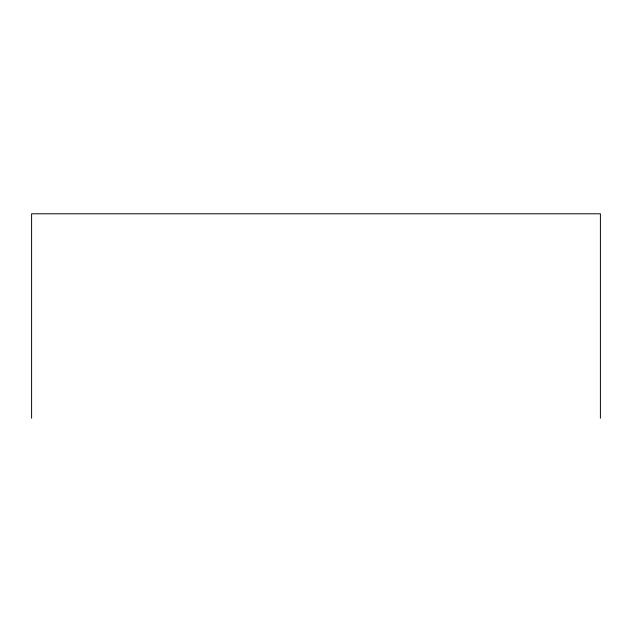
<?xml version="1.0" encoding="UTF-8"?>
<svg xmlns="http://www.w3.org/2000/svg" width="632" height="632" viewBox="0 0 632 632"><rect width="100%" height="100%" fill="white"/><g stroke="black" fill="none" stroke-linecap="round" stroke-linejoin="round"><path stroke-width="0.95" d="M600.4 418.21L600.4 213.79L31.6 213.79L31.6 418.21"/></g></svg>
